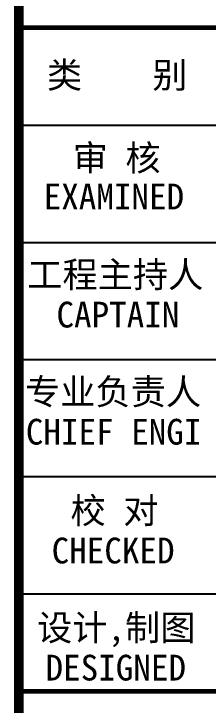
# Model space of a CAD drawing. Extents: x 185245 to 2288779, y -19957 to 815000.
# Drawn here: x 2030240 to 2032219, y 350297 to 357353 of the extents above; entities that cross this region are included whole.
import ezdxf

# ---------------------------------------------------------------- set-up
doc = ezdxf.new("R2010")
doc.units = 0
doc.header["$LTSCALE"] = 1000
doc.header["$MEASUREMENT"] = 0
doc.layers.add('图框', color=4, linetype='Continuous')
doc.styles.add('STYLE-黑体', font='simhei.ttf')

msp = doc.modelspace()

# ---------------------------------------------------------------- linework, layer by layer
at = {"layer": '图框', "color": 0}
for p, q in [((2030288.8, 356215.2, 0), (2036298, 356215.2, 0)), ((2030288.8, 356215.2, 0), (2036298, 356215.2, 0)), ((2030288.8, 355020, 0), (2036298, 355020, 0)), ((2030288.8, 353824.8, 0), (2036298, 353824.8, 0)), ((2030288.8, 352629.6, 0), (2036298, 352629.6, 0)), ((2030288.8, 351434.4, 0), (2036298, 351434.4, 0))]:
    msp.add_line(p, q, dxfattribs=at)
at = {"layer": '图框', "color": 4, "const_width": 98.6, "elevation": 0}
msp.add_lwpolyline([(2030288.8, 365962.7), (2030288.8, 325962.7)], dxfattribs=at)
at = {"layer": '图框', "color": 0, "const_width": 50, "elevation": 0}
msp.add_lwpolyline([(2030288.8, 357211.2), (2036298, 357211.2), (2036298, 347052), (2030288.8, 347052)], close=True, dxfattribs=at)
msp.add_lwpolyline([(2030288.8, 350438.4), (2036298, 350438.4)], dxfattribs=at)

# ---------------------------------------------------------------- texts
at = {"layer": '图框', "color": 0, "style": 'STYLE-黑体'}
for s, p in [('类    别 ', (2030576.1, 356596.1, 0)), ('审 核', (2030838.8, 355751.4, 0)), ('EXAMINED ', (2030543.1, 355356.5, 0)), ('工程主持人', (2030376.2, 354560.1, 0)), ('CAPTAIN', (2030673.7, 354151.7, 0)), ('专业负责人', (2030353.8, 353364.9, 0)), ('CHIEF ENGI', (2030361.5, 352956.5, 0)), ('校 对', (2030816.5, 352152.3, 0)), ('CHECKED  ', (2030624.6, 351743.9, 0)), ('设计,制图', (2030476.2, 350957.1, 0)), ('DESIGNED ', (2030562.2, 350548.7, 0))]:
    msp.add_text(s, height=262.94, dxfattribs=at).set_placement(p)

doc.saveas('drawing.dxf')
